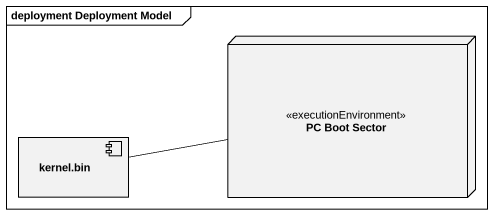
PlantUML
@startuml
mainframe deployment Deployment Model
node "PC Boot Sector" as PC_Boot_Sector <<executionEnvironment>>
component "kernel.bin" as kernel_bin
PC_Boot_Sector -left- kernel_bin
@enduml
